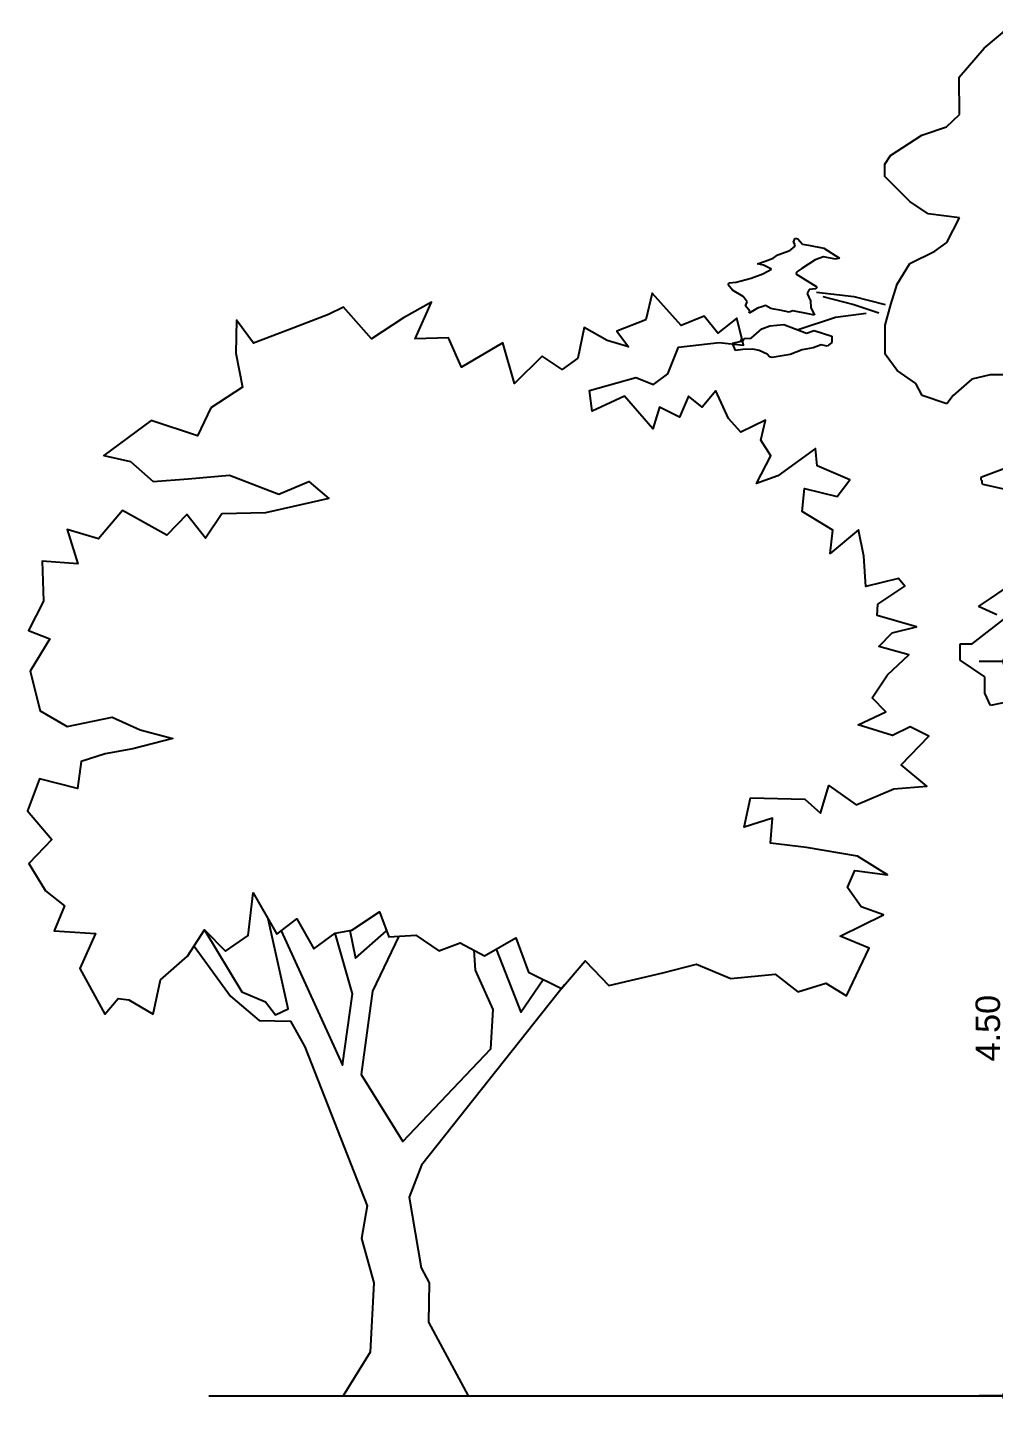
# Model space of a CAD drawing. Extents: x -7.8 to 27.4, y 2.6 to 15.1.
# Drawn here: x -7.81 to -1.89, y 4.8 to 13.23 of the extents above; entities that cross this region are included whole.
import ezdxf

# ---------------------------------------------------------------- set-up
doc = ezdxf.new("R2010")
doc.units = 0
doc.header["$LTSCALE"] = 0.01
doc.header["$PDSIZE"] = -5
doc.layers.get('0').update_dxf_attribs({"linetype": 'CONTINUOUS'})
doc.layers.get('DEFPOINTS').update_dxf_attribs({"linetype": 'CONTINUOUS'})
for name, color, linetype in [('ANOTAÇÕES', 142, 'CONTINUOUS'), ('CORTE', 7, 'CONTINUOUS'), ('FINO', 141, 'CONTINUOUS')]:
    doc.layers.add(name, color=color, linetype=linetype)
doc.styles.get("Standard").update_dxf_attribs({"font": 'arial.ttf'})
doc.dimstyles.get("Standard").update_dxf_attribs({"dimtxt": 0.15, "dimasz": 0.08, "dimexe": 0.18, "dimexo": 0.0625, "dimgap": 0.05, "dimtad": 1, "dimtoh": 1, "dimzin": 0, "dimblk": 'DOT', "dimcen": 0.09, "dimazin": 3, "dimtfac": 1, "dimtofl": 0, "dimtmove": 0, "dimatfit": 3})

# ---------------------------------------------------------------- blocks, each defined once
blk = doc.blocks.new('_DOT')
at = {"color": 0, "linetype": 'BYBLOCK'}
blk.add_line((-0.5, 0), (-1, 0), dxfattribs=at)
at = {"color": 0, "linetype": 'BYBLOCK', "const_width": 0.5}
blk.add_lwpolyline([(-0.25, 0, 1), (0.25, 0, 1)], format="xyb", close=True, dxfattribs=at)
blk = doc.blocks.new('*D16')
at = {"layer": 'ANOTAÇÕES', "color": 0}
for p, q in [((-1.4355, 9.3452), (-1.9805, 9.3452)), ((-1.8005, 4.9245), (-1.8005, 9.2652)), ((-1.3005, 4.8445), (-1.9805, 4.8445))]:
    blk.add_line(p, q, dxfattribs=at)
at = {"layer": 'DEFPOINTS', "color": 0}
for p in [(-1.8005, 9.3452), (-1.373, 9.3452), (1.677, 4.8445)]:
    blk.add_point(p, dxfattribs=at)
at = {"layer": 'ANOTAÇÕES', "color": 0, "xscale": 0.08, "yscale": 0.08, "zscale": 0.08}
for p, rotation in [((-1.8005, 9.3452), 90), ((-1.8005, 4.8445), 270)]:
    blk.add_blockref('_DOT', p, dxfattribs=dict(at, rotation=rotation))
at = {"layer": 'ANOTAÇÕES', "color": 0, "linetype": 'CONTINUOUS'}
blk.add_text('4.50', height=0.15, rotation=90, dxfattribs=at).set_placement((-1.8534, 6.8946))

msp = doc.modelspace()

# ---------------------------------------------------------------- linework, layer by layer
at = {"layer": 'CORTE'}
msp.add_line((-6.7023, 4.8445), (16.627, 4.8445), dxfattribs=at)
at = {"layer": 'FINO'}
for p, q in [((-1.9511, 13.1036), (-1.7992, 13.2311)), ((-2.1029, 12.9268), (-1.9511, 13.1036)), ((-2.1026, 12.698), (-2.1029, 12.9268)), ((-2.1807, 12.6227), (-2.1026, 12.698)), ((-2.5236, 12.4459), (-2.3327, 12.5705)), ((-2.3327, 12.5705), (-2.1807, 12.6227)), ((-2.5583, 12.3937), (-2.5236, 12.4459)), ((-2.5582, 12.3184), (-2.5583, 12.3937)), ((-2.406, 12.165), (-2.5582, 12.3184)), ((-2.2929, 12.0898), (-2.406, 12.165)), ((-2.1018, 12.0638), (-2.2929, 12.0898)), ((-2.1798, 11.9132), (-2.1018, 12.0638)), ((-3.1411, 11.8651), (-3.1133, 11.886)), ((-3.1191, 11.915), (-3.1085, 11.9392)), ((-3.1077, 11.8988), (-3.1191, 11.915)), ((-3.1133, 11.886), (-3.1077, 11.8988)), ((-3.1085, 11.9392), (-3.0914, 11.9358)), ((-3.0914, 11.9358), (-3.0778, 11.9193)), ((-3.0778, 11.9193), (-3.0636, 11.9041)), ((-3.0636, 11.9041), (-3.0272, 11.897)), ((-3.0272, 11.897), (-2.9332, 11.8786)), ((-2.2536, 11.861), (-2.1798, 11.9132)), ((-3.3402, 11.7818), (-3.2932, 11.7989)), ((-3.2932, 11.7989), (-3.2434, 11.8171)), ((-3.2434, 11.8171), (-3.2157, 11.8379)), ((-3.2157, 11.8379), (-3.1411, 11.8651)), ((-3.1411, 11.8651), (-3.1411, 11.8651)), ((-3.1411, 11.8651), (-3.1411, 11.8651)), ((-2.9857, 11.8069), (-3.0688, 11.7551)), ((-2.9359, 11.825), (-2.9857, 11.8069)), ((-2.8612, 11.8104), (-2.9359, 11.825)), ((-2.9332, 11.8786), (-2.8369, 11.818)), ((-2.8369, 11.818), (-2.8612, 11.8104)), ((-2.4055, 11.7857), (-2.2536, 11.861)), ((-3.3784, 11.6949), (-3.3066, 11.7211)), ((-3.3038, 11.7747), (-3.3402, 11.7818)), ((-3.3066, 11.7211), (-3.2539, 11.751)), ((-3.2539, 11.751), (-3.3038, 11.7747)), ((-3.0987, 11.7346), (-3.1044, 11.7218)), ((-3.1044, 11.7218), (-2.9767, 11.6427)), ((-3.0688, 11.7551), (-3.0987, 11.7346)), ((-2.4835, 11.6582), (-2.4055, 11.7857)), ((-3.5192, 11.6544), (-3.5136, 11.6672)), ((-3.4921, 11.6212), (-3.5192, 11.6544)), ((-3.5136, 11.6672), (-3.4701, 11.6711)), ((-3.4701, 11.6711), (-3.3784, 11.6949)), ((-2.9824, 11.6298), (-3.0237, 11.6256)), ((-2.9767, 11.6427), (-2.9824, 11.6298)), ((-2.5225, 11.5337), (-2.4835, 11.6582)), ((-3.4279, 11.5824), (-3.4921, 11.6212)), ((-3.4029, 11.5497), (-3.4279, 11.5824)), ((-3.4136, 11.5254), (-3.4029, 11.5497)), ((-3.0237, 11.6256), (-3.035, 11.5999)), ((-3.035, 11.5999), (-3.015, 11.5558)), ((-3.015, 11.5558), (-3.012, 11.515)), ((-2.9787, 11.6087), (-2.7484, 11.5828)), ((-2.9395, 11.5826), (-2.7483, 11.5335)), ((-2.7484, 11.5828), (-2.5572, 11.5336)), ((-3.3864, 11.4923), (-3.4136, 11.5254)), ((-3.3388, 11.5108), (-3.3914, 11.4809)), ((-3.3914, 11.4809), (-3.3864, 11.4923)), ((-3.3139, 11.5199), (-3.3388, 11.5108)), ((-3.2897, 11.5275), (-3.3139, 11.5199)), ((-3.2583, 11.509), (-3.2897, 11.5275)), ((-3.2391, 11.5052), (-3.2583, 11.509)), ((-3.2028, 11.4981), (-3.2391, 11.5052)), ((-3.1451, 11.4868), (-3.2028, 11.4981)), ((-3.123, 11.4949), (-3.1451, 11.4868)), ((-3.029, 11.4765), (-3.123, 11.4949)), ((-2.9905, 11.469), (-3.029, 11.4765)), ((-3.012, 11.515), (-2.9905, 11.469)), ((-2.8612, 11.4553), (-2.6744, 11.4814)), ((-2.7483, 11.5335), (-2.5962, 11.4815)), ((-2.5571, 11.4062), (-2.5225, 11.5337)), ((-3.3774, 11.3281), (-3.3135, 11.3836)), ((-3.3135, 11.3836), (-3.2638, 11.4018)), ((-3.2638, 11.4018), (-3.1783, 11.4114)), ((-3.1783, 11.4114), (-3.0394, 11.3579)), ((-3.0913, 11.3798), (-2.8612, 11.4553)), ((-2.5568, 11.2296), (-2.5571, 11.4062)), ((-3.4934, 11.2966), (-3.4265, 11.3114)), ((-3.4734, 11.2525), (-3.4934, 11.2966)), ((-3.4458, 11.3151), (-3.4265, 11.3114)), ((-3.4265, 11.3114), (-3.4458, 11.3151)), ((-3.4265, 11.3114), (-3.4209, 11.3242)), ((-3.4209, 11.3242), (-3.3774, 11.3281)), ((-3.0394, 11.3579), (-2.9924, 11.375)), ((-2.9924, 11.375), (-2.8848, 11.34)), ((-2.884, 11.2996), (-2.9118, 11.2788)), ((-2.8848, 11.34), (-2.884, 11.2996)), ((-3.4293, 11.2578), (-3.4734, 11.2525)), ((-3.3681, 11.2597), (-3.4293, 11.2578)), ((-3.3296, 11.2522), (-3.3681, 11.2597)), ((-3.2797, 11.2285), (-3.3296, 11.2522)), ((-3.2661, 11.2119), (-3.2797, 11.2285)), ((-3.249, 11.2086), (-3.2661, 11.2119)), ((-3.1387, 11.2272), (-3.249, 11.2086)), ((-3.0662, 11.2548), (-3.1387, 11.2272)), ((-2.9979, 11.2678), (-3.0662, 11.2548)), ((-2.9502, 11.2863), (-2.9979, 11.2678)), ((-2.9118, 11.2788), (-2.9502, 11.2863)), ((-2.4829, 11.1283), (-2.5568, 11.2296)), ((-2.3698, 11.0501), (-2.4829, 11.1283)), ((-2.3306, 10.9749), (-2.3698, 11.0501)), ((-2.0267, 11.0764), (-2.1395, 10.975)), ((-1.9138, 11.1025), (-2.0267, 11.0764)), ((-1.7965, 11.1026), (-1.9138, 11.1025)), ((-2.1785, 10.9257), (-2.3306, 10.9749)), ((-2.1395, 10.975), (-2.1785, 10.9257)), ((-1.9713, 10.4724), (-1.9716, 10.4635)), ((-1.9716, 10.4635), (-1.9651, 10.4546)), ((-1.8239, 10.5282), (-1.9713, 10.4724)), ((-1.9651, 10.4546), (-1.9655, 10.4413)), ((-1.9655, 10.4413), (-1.9591, 10.4324)), ((-1.9591, 10.4324), (-1.7942, 10.3951)), ((-1.912, 9.7327), (-1.7948, 9.811)), ((-1.9858, 9.6835), (-1.912, 9.7327)), ((-2.0246, 9.4547), (-1.7946, 9.6315)), ((-1.8728, 9.6314), (-1.9858, 9.6835)), ((-2.0985, 9.4546), (-2.0246, 9.4547)), ((-2.0983, 9.3533), (-2.0985, 9.4546)), ((-1.9462, 9.252), (-2.0983, 9.3533)), ((-1.9461, 9.2028), (-1.9462, 9.252)), ((-1.946, 9.1507), (-1.9461, 9.2028)), ((-1.9112, 9.0754), (-1.946, 9.1507)), ((-1.7939, 9.1015), (-1.9112, 9.0754))]:
    msp.add_line(p, q, dxfattribs=at)
msp.add_lwpolyline([(-7.0442, 7.1848), (-6.998, 7.3949), (-6.8325, 7.5403), (-6.7294, 7.7011), (-6.5993, 7.5707), (-6.4612, 7.6669), (-6.4303, 7.9274), (-6.285, 7.6743), (-6.1622, 7.7694), (-6.0585, 7.5853), (-5.9281, 7.6815), (-5.8251, 7.7), (-5.6564, 7.8115), (-5.5986, 7.6581), (-5.4343, 7.6689), (-5.2921, 7.5734), (-5.1618, 7.6225), (-5.0119, 7.5424), (-4.8202, 7.6528), (-4.7438, 7.4425), (-4.5414, 7.3426), (-4.3956, 7.511), (-4.2502, 7.3609), (-3.9205, 7.4371), (-3.7136, 7.4905), (-3.5024, 7.4026), (-3.2309, 7.4286), (-3.093, 7.3211), (-2.92, 7.3745), (-2.7931, 7.2977), (-2.6548, 7.5888), (-2.8321, 7.6623), (-2.567, 7.7923), (-2.7048, 7.8417), (-2.789, 7.9612), (-2.7429, 8.064), (-2.5437, 8.0375), (-2.7275, 8.1527), (-3.0383, 8.2067), (-3.2605, 8.2333), (-3.2483, 8.3865), (-3.4213, 8.3298), (-3.3828, 8.5093), (-3.0489, 8.5012), (-2.9537, 8.4168), (-2.9032, 8.5853), (-2.7347, 8.4669), (-2.5047, 8.5662), (-2.3011, 8.5813), (-2.4585, 8.7118), (-2.2897, 8.8878), (-2.4046, 8.9449), (-2.512, 8.8914), (-2.7221, 8.9573), (-2.5534, 9.037), (-2.6376, 9.1225), (-2.5422, 9.2636), (-2.4117, 9.3861), (-2.5956, 9.4367), (-2.5145, 9.5209), (-2.3655, 9.559), (-2.6063, 9.6283), (-2.6029, 9.6972), (-2.4375, 9.8076), (-2.4757, 9.8536), (-2.675, 9.8046), (-2.6869, 9.9918), (-2.7206, 10.1528), (-2.8937, 10.0074), (-2.8782, 10.1497), (-3.0664, 10.2649), (-3.0509, 10.4061), (-2.8517, 10.3566), (-2.7739, 10.4594), (-2.9741, 10.544), (-2.9849, 10.6513), (-3.215, 10.483), (-3.3454, 10.4371), (-3.2576, 10.6056), (-3.3187, 10.702), (-3.2912, 10.8246), (-3.4413, 10.7515), (-3.5178, 10.8358), (-3.5943, 11.0045), (-3.6787, 10.905), (-3.7629, 10.9708), (-3.8167, 10.8439), (-3.9392, 10.9053), (-3.981, 10.7718), (-4.1537, 10.9713), (-4.3531, 10.8796), (-4.3683, 11.0055), (-4.0846, 11.0862), (-3.9774, 11.0433), (-3.8886, 11.1089), (-3.8238, 11.273), (-3.5742, 11.3001), (-3.4253, 11.2846), (-3.4667, 11.4499), (-3.5818, 11.3581), (-3.6659, 11.4611), (-3.8083, 11.4044), (-3.9843, 11.6039), (-4.0229, 11.4386), (-4.2025, 11.3699), (-4.1304, 11.2734), (-4.2606, 11.313), (-4.4017, 11.3931), (-4.4403, 11.2048), (-4.5367, 11.136), (-4.6592, 11.2171), (-4.828, 11.0488), (-4.9, 11.2985), (-5.1541, 11.1488), (-5.2338, 11.3295), (-5.4375, 11.3221), (-5.3375, 11.5475), (-5.5095, 11.4525), (-5.7057, 11.3225), (-5.8773, 11.5175), (-5.9693, 11.4717), (-6.207, 11.38), (-6.4293, 11.296), (-6.5332, 11.4384), (-6.5367, 11.2348), (-6.4954, 11.0278), (-6.6904, 10.9011), (-6.7716, 10.7293), (-7.0551, 10.8216), (-7.3465, 10.6074), (-7.1813, 10.5722), (-7.0435, 10.4494), (-6.8289, 10.4645), (-6.576, 10.4871), (-6.2739, 10.3718), (-6.0899, 10.4482), (-5.9674, 10.3451), (-6.354, 10.257), (-6.6222, 10.2496), (-6.722, 10.1009), (-6.8368, 10.2466), (-6.9596, 10.1198), (-7.232, 10.2701), (-7.3778, 10.0973), (-7.5693, 10.1556), (-7.505, 9.9442), (-7.7228, 9.9598), (-7.7155, 9.7145), (-7.8077, 9.5351), (-7.6775, 9.4846), (-7.797, 9.2855), (-7.736, 9.0435), (-7.5708, 8.948), (-7.2949, 9.0046), (-7.122, 8.9278), (-6.9228, 8.8739), (-7.1681, 8.8096), (-7.3379, 8.7791), (-7.4835, 8.7333), (-7.5067, 8.5681), (-7.7398, 8.6264), (-7.8134, 8.4305), (-7.6637, 8.2541), (-7.8062, 8.1086), (-7.7024, 7.9399), (-7.5875, 7.8478), (-7.649, 7.6946), (-7.3961, 7.679), (-7.4928, 7.4645), (-7.3398, 7.1852), (-7.2587, 7.2803), (-7.193, 7.2726)], close=True, dxfattribs=at)
for points in [[(-6.7256, 7.6973), (-6.5, 7.3221), (-6.3544, 7.2606), (-6.2932, 7.1795), (-6.2166, 7.2177), (-6.3393, 7.7689)], [(-6.2595, 7.6941), (-5.8831, 6.8724), (-5.8212, 7.3092), (-5.9281, 7.6815)], [(-5.8379, 7.6977), (-5.8023, 7.5281), (-5.6127, 7.6956)], [(-6.793, 7.6019), (-6.569, 7.2948), (-6.3929, 7.1457), (-6.2013, 7.141), (-6.1128, 6.9844), (-5.7309, 6.0096), (-5.7662, 5.8104), (-5.6899, 5.5388), (-5.7134, 5.1129), (-5.8796, 4.8445)], [(-5.5378, 7.6621), (-5.6986, 7.3243), (-5.7682, 6.8154), (-5.5125, 6.4045), (-4.9743, 6.9709), (-4.9587, 7.2128), (-5.0668, 7.4538), (-5.0764, 7.5769)], [(-4.9406, 7.5835), (-4.7901, 7.1973), (-4.6526, 7.3975)], [(-4.5232, 7.3636), (-5.3978, 6.2588), (-5.4746, 6.0629), (-5.4018, 5.6304), (-5.3527, 5.5383), (-5.3563, 5.2964), (-5.1131, 4.8445)]]:
    msp.add_lwpolyline(points, dxfattribs=at)

# ---------------------------------------------------------------- dimensions: what is measured, and where the dimension line sits
at = {"layer": 'ANOTAÇÕES'}
dim = msp.add_linear_dim(base=(-1.8005, 9.3452), p1=(1.677, 4.8445), p2=(-1.373, 9.3452), angle=90, dimstyle='STANDARD', dxfattribs=at)
dim.commit()
dim.dimension.update_dxf_attribs({"geometry": '*D16', "text_midpoint": (-1.9271, 7.0949)})

doc.saveas('drawing.dxf')
